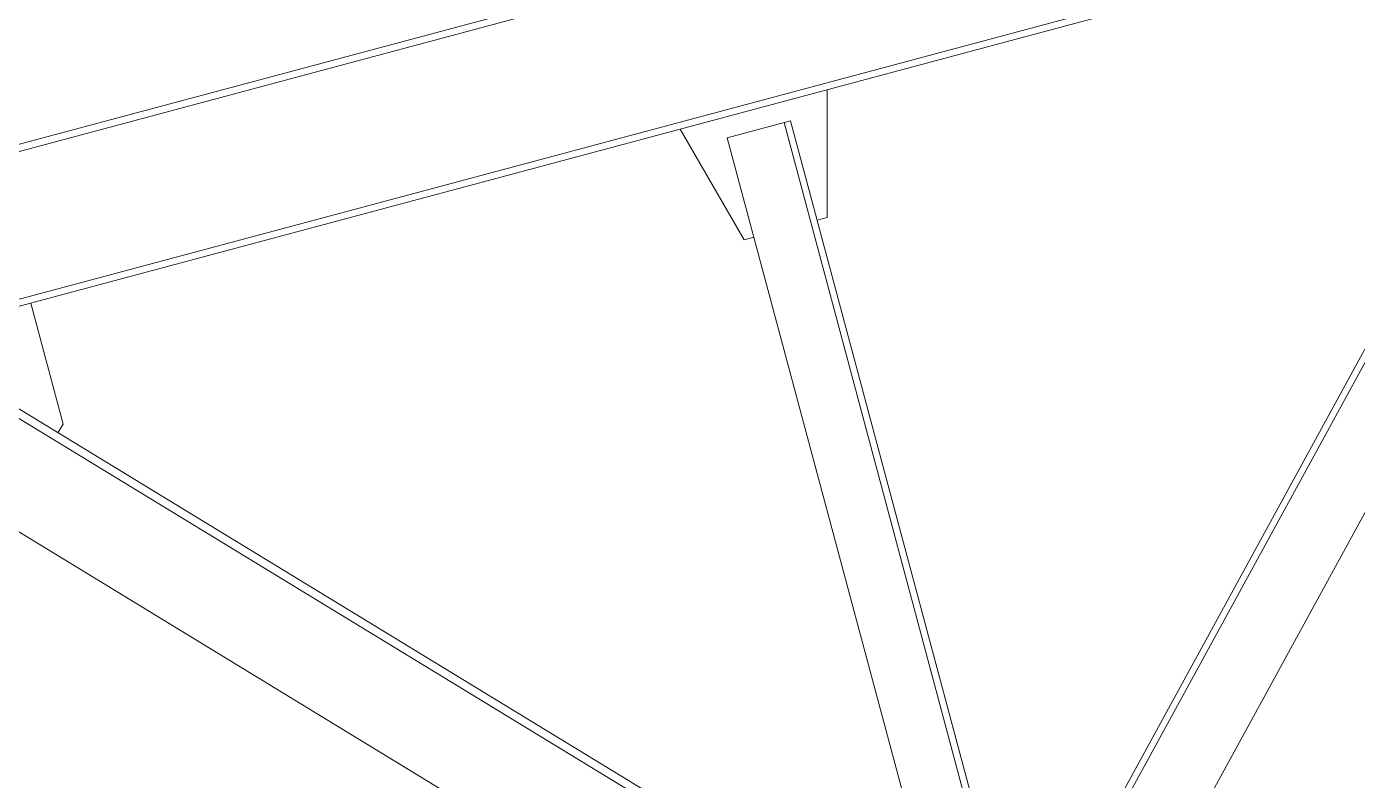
# Model space of a CAD drawing. Header units: millimetres. Extents: x -753 to 90, y 56274 to 56868.
# Drawn here: x -619.64 to -593.77, y 56662.28 to 56676.93 of the extents above; entities that cross this region are included whole.
import ezdxf

# ---------------------------------------------------------------- set-up
doc = ezdxf.new("R2010")
doc.units = ezdxf.units.MM
doc.linetypes.add('XKITLINE00', pattern=[0])
doc.layers.add('Peça', color=2, linetype='Continuous', lineweight=0)

# ---------------------------------------------------------------- blocks, each defined once
blk = doc.blocks.new('*A625')
at = {"layer": 'Peça', "color": 1, "linetype": 'XKITLINE00', "lineweight": 0}
for p, q in [((-400.079, 56733.508), (-663.982, 56662.797)), ((-663.982, 56662.66), (-400.045, 56733.38)), ((-663.982, 56659.786), (-399.326, 56730.699)), ((-663.982, 56659.65), (-399.292, 56730.572))]:
    blk.add_line(p, q, dxfattribs=at)
blk = doc.blocks.new('*A726')
at = {"layer": 'Peça', "color": 1, "linetype": 'XKITLINE00', "lineweight": 0}
for p, q in [((-606.017, 56674.767), (-604.79, 56675.096)), ((-600.482, 56658.526), (-604.913, 56675.063)), ((-600.359, 56658.559), (-604.79, 56675.096)), ((-601.586, 56658.23), (-606.017, 56674.767)), ((-601.586, 56658.23), (-600.359, 56658.559))]:
    blk.add_line(p, q, dxfattribs=at)
blk = doc.blocks.new('*A739')
at = {"layer": 'Peça', "color": 1, "linetype": 'XKITLINE00', "lineweight": 0}
for p, q in [((-622.652, 56668.852), (-621.59, 56670.594)), ((-603.043, 56659.298), (-621.59, 56670.594)), ((-621.673, 56670.459), (-603.125, 56659.162)), ((-604.104, 56657.556), (-622.652, 56668.852)), ((-604.104, 56657.556), (-603.043, 56659.298))]:
    blk.add_line(p, q, dxfattribs=at)
blk = doc.blocks.new('*A740')
at = {"layer": 'Peça', "color": 1, "linetype": 'XKITLINE00', "lineweight": 0}
for p, q in [((-588.872, 56679.361), (-599.523, 56659.872)), ((-599.411, 56659.812), (-588.76, 56679.3)), ((-587.534, 56678.63), (-588.872, 56679.361)), ((-587.534, 56678.63), (-598.185, 56659.142)), ((-598.185, 56659.142), (-599.523, 56659.872))]:
    blk.add_line(p, q, dxfattribs=at)
blk = doc.blocks.new('*A878')
at = {"layer": 'Peça', "color": 1, "linetype": 'XKITLINE00', "lineweight": 0}
for p, q in [((-618.924, 56669.205), (-619.554, 56671.554)), ((-619.028, 56669.034), (-618.924, 56669.205)), ((-630.097, 56668.729), (-629.468, 56666.38)), ((-620.193, 56667.121), (-620.089, 56667.291)), ((-623.147, 56666.329), (-620.193, 56667.121)), ((-629.468, 56666.38), (-629.292, 56666.284)), ((-627.326, 56665.209), (-624.373, 56666.001)), ((-627.502, 56665.305), (-627.326, 56665.209))]:
    blk.add_line(p, q, dxfattribs=at)
blk = doc.blocks.new('*A882')
at = {"layer": 'Peça', "color": 1, "linetype": 'XKITLINE00', "lineweight": 0}
for p, q in [((-604.079, 56673.216), (-604.079, 56675.7)), ((-606.935, 56674.935), (-605.692, 56672.784)), ((-604.272, 56673.164), (-604.079, 56673.216)), ((-605.692, 56672.784), (-605.499, 56672.835))]:
    blk.add_line(p, q, dxfattribs=at)

msp = doc.modelspace()

# ---------------------------------------------------------------- block references
at = {"lineweight": 0}
for name in ['*A625', '*A740', '*A882', '*A726', '*A878', '*A739']:
    msp.add_blockref(name, (0, 0), dxfattribs=at)

doc.saveas('drawing.dxf')
